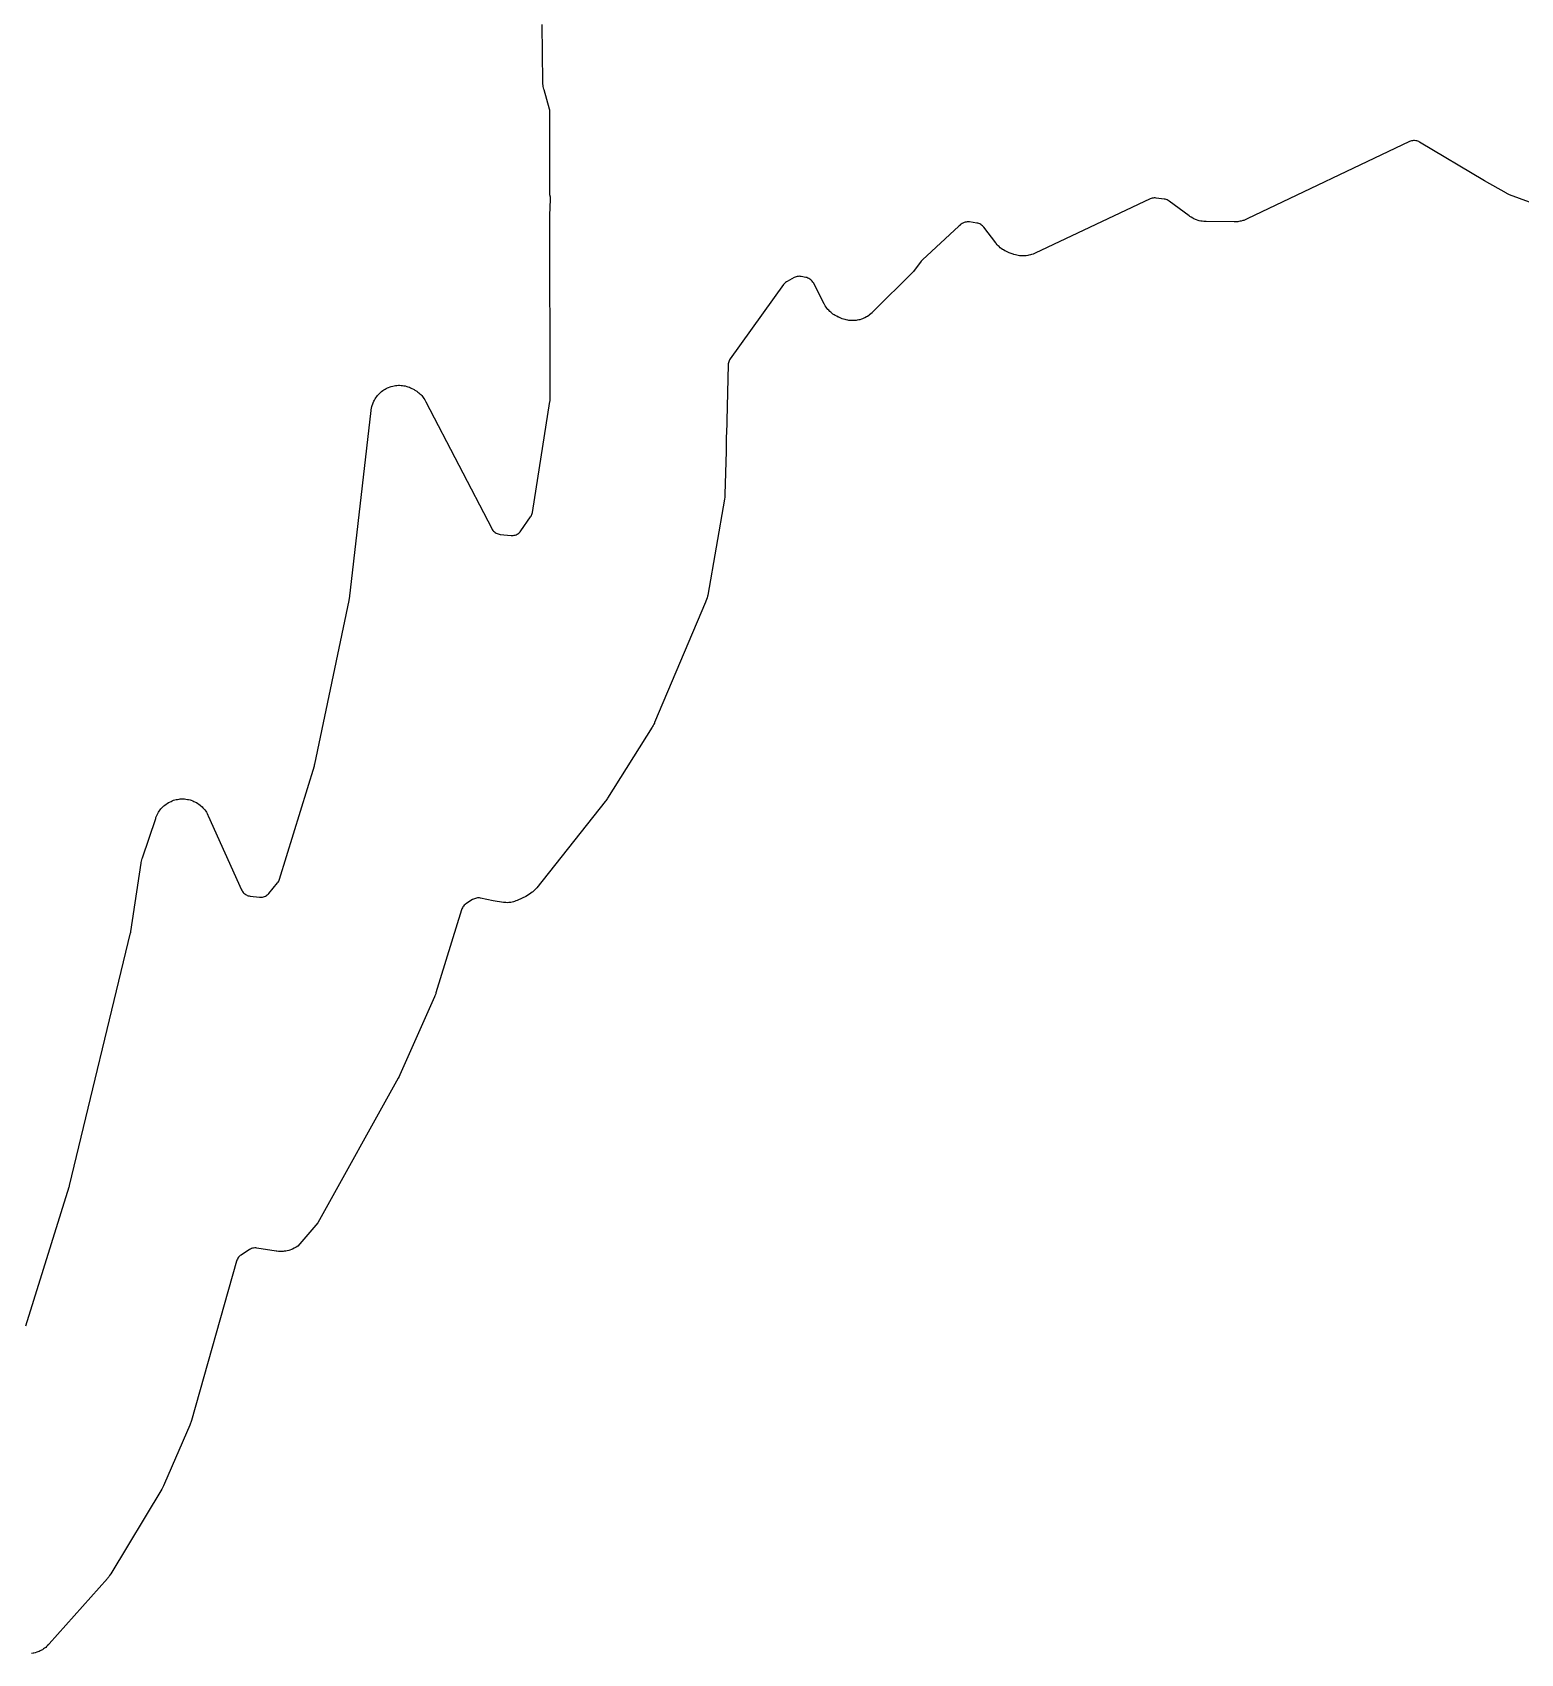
# Model space of a CAD drawing. Header units: millimetres. Extents: x 0 to 194, y 0 to 300.
# Drawn here: x 57.46 to 99.19, y 34.55 to 80.02 of the extents above; entities that cross this region are included whole.
import ezdxf

# ---------------------------------------------------------------- set-up
doc = ezdxf.new("R2010")
doc.units = ezdxf.units.MM
doc.layers.add('CUT', color=7, linetype='CONTINUOUS')

msp = doc.modelspace()

# ---------------------------------------------------------------- linework, layer by layer
at = {"layer": 'CUT'}
for points in [[(57.2744, 43.7365), (58.4948, 47.6443), (58.4976, 47.6538), (58.5012, 47.6668), (58.5037, 47.6764), (60.2143, 54.7626), (60.2171, 54.7755), (60.2206, 54.7933), (60.2229, 54.8063), (60.5095, 56.7185), (60.5129, 56.7379), (60.5205, 56.7767), (60.5297, 56.8151), (60.5407, 56.853), (60.5465, 56.8719), (60.9179, 57.976), (60.9256, 57.9971), (60.942, 58.0388), (60.9604, 58.0797), (60.9758, 58.1096), (60.9982, 58.1484), (61.0164, 58.1766), (61.0426, 58.213), (61.0636, 58.2393), (61.0933, 58.2729), (61.1167, 58.297), (61.1496, 58.3275), (61.1754, 58.349), (61.2111, 58.3761), (61.2389, 58.395), (61.2772, 58.4184), (61.3067, 58.4345), (61.3471, 58.4539), (61.3781, 58.467), (61.4202, 58.4823), (61.4523, 58.4922), (61.4958, 58.5032), (61.5287, 58.5099), (61.5731, 58.5166), (61.6065, 58.5199), (61.6513, 58.5221), (61.6849, 58.5221), (61.7297, 58.5199), (61.7631, 58.5165), (61.8075, 58.5098), (61.8404, 58.5031), (61.8839, 58.4921), (61.916, 58.4822), (61.9581, 58.4668), (61.9891, 58.4538), (62.0295, 58.4343), (62.059, 58.4182), (62.0972, 58.3948), (62.125, 58.3759), (62.1607, 58.3488), (62.1865, 58.3272), (62.2193, 58.2967), (62.2428, 58.2726), (62.2725, 58.239), (62.2934, 58.2127), (62.3196, 58.1763), (62.3378, 58.1481), (62.3602, 58.1092), (62.3807, 58.0693), (62.3904, 58.0491), (63.3282, 55.9696), (63.3409, 55.9445), (63.356, 55.9207), (63.3732, 55.8985), (63.3924, 55.8779), (63.4135, 55.8593), (63.4362, 55.8427), (63.4603, 55.8283), (63.4858, 55.8162), (63.5122, 55.8066), (63.5394, 55.7994), (63.5672, 55.7949), (63.8253, 55.7651), (63.8549, 55.7631), (63.8846, 55.7641), (63.914, 55.7681), (63.9429, 55.7749), (63.9709, 55.7845), (63.9979, 55.7969), (64.0236, 55.8118), (64.0476, 55.8292), (64.0698, 55.849), (64.0899, 55.8708), (64.3346, 56.1636), (64.3526, 56.1875), (64.3681, 56.213), (64.381, 56.2399), (64.3912, 56.268), (65.3672, 59.4528), (65.3709, 59.4659), (65.3755, 59.484), (65.3786, 59.4972), (66.3409, 64.0869), (66.3434, 64.1004), (66.3464, 64.1189), (66.3483, 64.1325), (66.9615, 69.4176), (66.9647, 69.4399), (66.9721, 69.4842), (66.9817, 69.5281), (66.9906, 69.5606), (67.0045, 69.6034), (67.0166, 69.6349), (67.0347, 69.676), (67.0498, 69.7061), (67.072, 69.7452), (67.0901, 69.7737), (67.116, 69.8104), (67.1368, 69.8369), (67.1663, 69.8709), (67.1897, 69.8951), (67.2224, 69.926), (67.2481, 69.9478), (67.2837, 69.9752), (67.3114, 69.9944), (67.3497, 70.0181), (67.3791, 70.0344), (67.4195, 70.0542), (67.4505, 70.0675), (67.4927, 70.0831), (67.5248, 70.0932), (67.5683, 70.1046), (67.6013, 70.1114), (67.6457, 70.1184), (67.6792, 70.1219), (67.7241, 70.1244), (67.7578, 70.1246), (67.8028, 70.1226), (67.8363, 70.1194), (67.8808, 70.1129), (67.9139, 70.1064), (67.9575, 70.0955), (67.9897, 70.0857), (68.0321, 70.0705), (68.0632, 70.0575), (68.1038, 70.0382), (68.1433, 70.0168), (68.1628, 70.0057), (68.1878, 69.9905), (68.2051, 69.9795), (68.2392, 69.9567), (68.2721, 69.9323), (68.296, 69.913), (68.3266, 69.8858), (68.3486, 69.8643), (68.3766, 69.8344), (68.3966, 69.8111), (68.4217, 69.7787), (68.4395, 69.7536), (68.4616, 69.7192), (68.4821, 69.6837), (68.492, 69.6657), (70.3431, 66.1035), (70.3581, 66.0777), (70.3757, 66.0536), (70.3955, 66.0313), (70.4175, 66.0111), (70.4414, 65.9932), (70.4669, 65.9778), (70.4938, 65.9649), (70.5219, 65.9548), (70.5508, 65.9476), (70.5804, 65.9432), (70.8831, 65.9139), (70.9119, 65.9125), (70.9408, 65.9139), (70.9694, 65.918), (70.9974, 65.9249), (71.0247, 65.9344), (71.0509, 65.9465), (71.0758, 65.9611), (71.0992, 65.978), (71.1209, 65.9971), (71.1406, 66.0182), (71.1582, 66.041), (71.4313, 66.4332), (71.4457, 66.456), (71.458, 66.4801), (71.4682, 66.5052), (71.476, 66.5311), (71.4814, 66.5576), (71.9752, 69.6667), (71.978, 69.6903), (71.9789, 69.714), (71.9745, 74.9014), (71.9921, 75.3339), (71.9913, 75.3706), (71.9861, 75.407), (71.974, 75.4651), (71.972, 77.7904), (71.9707, 77.8178), (71.967, 77.845), (71.9607, 77.8717), (71.8075, 78.4136), (71.8026, 78.4327), (71.7936, 78.4709), (71.7862, 78.5095), (71.782, 78.5386), (71.7781, 78.5777), (71.7758, 78.6169), (71.7751, 78.6366), (71.7536, 80.2433)], [(100.8459, 74.7488), (98.8869, 75.4641), (98.8108, 75.5067), (98.8046, 75.5102), (98.8045, 75.5103), (98.1876, 75.8562), (96.3639, 76.9468), (96.3378, 76.9607), (96.3106, 76.972), (96.2823, 76.9805), (96.2534, 76.9862), (96.2241, 76.989), (96.1946, 76.989), (96.1652, 76.986), (96.1363, 76.9802), (96.1081, 76.9716), (96.0809, 76.9602), (91.5251, 74.791), (91.5065, 74.7827), (91.4689, 74.7668), (91.4307, 74.7527), (91.4015, 74.7434), (91.3622, 74.7328), (91.3323, 74.7262), (91.2921, 74.7192), (91.2618, 74.7153), (91.2211, 74.712), (91.1804, 74.7105), (91.16, 74.7103), (90.3817, 74.7174), (90.3582, 74.7182), (90.3115, 74.7211), (90.265, 74.7264), (90.2304, 74.7322), (90.1847, 74.7423), (90.1508, 74.7516), (90.1064, 74.7664), (90.0737, 74.7792), (90.0311, 74.7986), (89.9999, 74.8147), (89.9595, 74.8384), (89.9204, 74.8641), (89.9012, 74.8775), (89.3354, 75.2935), (89.3105, 75.31), (89.284, 75.3239), (89.2564, 75.3351), (89.2277, 75.3435), (89.1983, 75.3491), (88.979, 75.3791), (88.9503, 75.3816), (88.9215, 75.3813), (88.8929, 75.3784), (88.8647, 75.3726), (88.8371, 75.3642), (88.8105, 75.3532), (85.5838, 73.8325), (85.5637, 73.8236), (85.523, 73.8068), (85.4815, 73.792), (85.45, 73.7825), (85.4072, 73.7718), (85.3749, 73.7654), (85.3314, 73.759), (85.2985, 73.7557), (85.2546, 73.7536), (85.2216, 73.7536), (85.1776, 73.7557), (85.1448, 73.759), (85.1013, 73.7654), (85.0689, 73.7718), (85.0262, 73.7825), (84.9841, 73.7952), (84.9632, 73.8021), (84.856, 73.8403), (84.8357, 73.8481), (84.7955, 73.8647), (84.7561, 73.8832), (84.7273, 73.8985), (84.6898, 73.9208), (84.6626, 73.9388), (84.6275, 73.9645), (84.6022, 73.9851), (84.5697, 74.0141), (84.5465, 74.037), (84.517, 74.069), (84.4891, 74.1024), (84.4756, 74.1195), (84.1429, 74.5596), (84.1242, 74.5819), (84.1034, 74.6024), (84.0807, 74.6207), (84.0564, 74.6368), (84.0306, 74.6504), (84.0036, 74.6615), (83.9757, 74.6698), (83.9471, 74.6755), (83.738, 74.7061), (83.7072, 74.709), (83.6763, 74.7087), (83.6456, 74.7052), (83.6154, 74.6986), (83.586, 74.6889), (83.5578, 74.6763), (83.531, 74.6608), (83.506, 74.6426), (83.4829, 74.622), (83.481, 74.62), (83.4666, 74.6103), (83.4431, 74.5908), (82.4204, 73.6481), (82.4003, 73.6277), (82.3822, 73.6054), (82.1668, 73.3128), (81.0227, 72.1748), (81.0067, 72.1597), (80.974, 72.1302), (80.9399, 72.1023), (80.9133, 72.0827), (80.8766, 72.0583), (80.8483, 72.0414), (80.8094, 72.0207), (80.7795, 72.0067), (80.7388, 71.9899), (80.7077, 71.9788), (80.6655, 71.9661), (80.6335, 71.9581), (80.5903, 71.9496), (80.5576, 71.9448), (80.5138, 71.9405), (80.4808, 71.939), (80.4367, 71.939), (80.4038, 71.9407), (80.3599, 71.945), (80.3273, 71.9499), (80.2841, 71.9585), (80.2521, 71.9665), (80.2099, 71.9793), (80.1685, 71.9942), (80.1479, 72.0021), (80.0764, 72.0317), (80.0558, 72.0409), (80.0151, 72.0602), (79.9754, 72.0815), (79.9465, 72.0989), (79.9091, 72.1241), (79.8821, 72.1444), (79.8475, 72.1732), (79.8226, 72.1961), (79.791, 72.2282), (79.7685, 72.2534), (79.7403, 72.2886), (79.7205, 72.3159), (79.6959, 72.3537), (79.6733, 72.3927), (79.6625, 72.4125), (79.362, 72.9948), (79.3469, 73.0208), (79.3292, 73.0451), (79.3092, 73.0676), (79.2871, 73.088), (79.263, 73.106), (79.2372, 73.1215), (79.21, 73.1344), (79.1817, 73.1445), (79.1525, 73.1517), (79.0214, 73.1771), (78.992, 73.1813), (78.9623, 73.1826), (78.9326, 73.1809), (78.9032, 73.1763), (78.8745, 73.1688), (78.8466, 73.1585), (78.8198, 73.1455), (78.6265, 73.0392), (78.6036, 73.0253), (78.5821, 73.0095), (78.5621, 72.9917), (78.5438, 72.9723), (78.5273, 72.9513), (77.0296, 70.8654), (77.0134, 70.8403), (76.9998, 70.8137), (76.9889, 70.7859), (76.9808, 70.7572), (76.9756, 70.7278), (76.9734, 70.698), (76.9238, 68.7463), (76.9199, 68.7234), (76.9179, 68.6925), (76.912, 68.2817), (76.881, 67.0592), (76.8803, 67.0426), (76.8782, 67.0095), (76.8749, 66.9764), (76.8704, 66.9435), (76.8679, 66.9271), (76.398, 64.2377), (76.3928, 64.2126), (76.3812, 64.1628), (76.3667, 64.1137), (76.3495, 64.0656), (76.3402, 64.0417), (74.9101, 60.6652), (74.9028, 60.6488), (74.8874, 60.6163), (74.8708, 60.5844), (74.8529, 60.5532), (74.8437, 60.5378), (73.5901, 58.5404), (73.5764, 58.5199), (73.5407, 58.4694), (73.5259, 58.4497), (71.6045, 56.0263), (71.5911, 56.0102), (71.5638, 55.9789), (71.535, 55.9488), (71.5251, 55.9393), (71.5048, 55.9233), (71.4957, 55.9165), (71.476, 55.9024), (71.3987, 55.8502), (71.3006, 55.7875), (71.0781, 55.6834), (71.059, 55.6751), (71.0205, 55.6592), (70.9813, 55.6451), (70.9514, 55.6359), (70.9111, 55.6255), (70.8805, 55.6191), (70.8443, 55.6133), (70.8166, 55.6117), (70.7822, 55.6114), (70.7364, 55.6134), (70.6907, 55.6178), (70.6679, 55.6205), (70.3854, 55.6619), (70.031, 55.7379), (70.0019, 55.7427), (69.9725, 55.7446), (69.943, 55.7436), (69.9138, 55.7397), (69.8851, 55.7329), (69.8572, 55.7234), (69.8304, 55.7111), (69.8049, 55.6963), (69.6193, 55.576), (69.5951, 55.5586), (69.5728, 55.5388), (69.5525, 55.5169), (69.5345, 55.493), (69.5189, 55.4676), (69.506, 55.4406), (69.4958, 55.4126), (68.7782, 53.0812), (68.7696, 53.056), (68.7462, 52.9935), (68.7362, 52.9688), (67.7669, 50.7822), (67.763, 50.7744), (67.755, 50.7585), (67.7449, 50.7384), (67.7176, 50.684), (65.4602, 46.6306), (64.9042, 45.9785), (64.8566, 45.9489), (64.8368, 45.9373), (64.7965, 45.915), (64.7552, 45.8948), (64.7235, 45.8813), (64.6803, 45.8655), (64.6474, 45.8553), (64.6028, 45.8439), (64.569, 45.8372), (64.5235, 45.8304), (64.4892, 45.8271), (64.4432, 45.8251), (64.4088, 45.8253), (64.3628, 45.8279), (64.3171, 45.8329), (64.2943, 45.836), (63.7561, 45.9228), (63.7249, 45.9262), (63.6935, 45.9263), (63.6623, 45.9231), (63.6316, 45.9167), (63.6017, 45.907), (63.573, 45.8944), (63.5457, 45.8787), (63.3109, 45.7273), (63.2858, 45.7092), (63.2627, 45.6886), (63.2419, 45.6658), (63.2235, 45.6409), (63.2077, 45.6143), (63.1948, 45.5861), (63.1849, 45.5569), (61.9189, 41.0834), (61.91, 41.0553), (61.8853, 40.9859), (61.8746, 40.9585), (61.1663, 39.3144), (61.1326, 39.2475), (61.1181, 39.2187), (61.1084, 39.1995), (61.0894, 39.1616), (59.6588, 36.788), (59.6478, 36.7706), (59.625, 36.7365), (59.6007, 36.7034), (59.5749, 36.6715), (59.5616, 36.6558), (57.9309, 34.8151), (57.9168, 34.7999), (57.8878, 34.7701), (57.8575, 34.7417), (57.8338, 34.7214), (57.801, 34.6959), (57.7756, 34.678), (57.7405, 34.6556), (57.7136, 34.64), (57.6766, 34.621), (57.6483, 34.608), (57.6098, 34.5924), (57.5804, 34.5821), (57.5406, 34.5702), (57.5003, 34.5601), (57.48, 34.5555), (57.4342, 34.5463)]]:
    msp.add_lwpolyline(points, dxfattribs=at)

doc.saveas('drawing.dxf')
